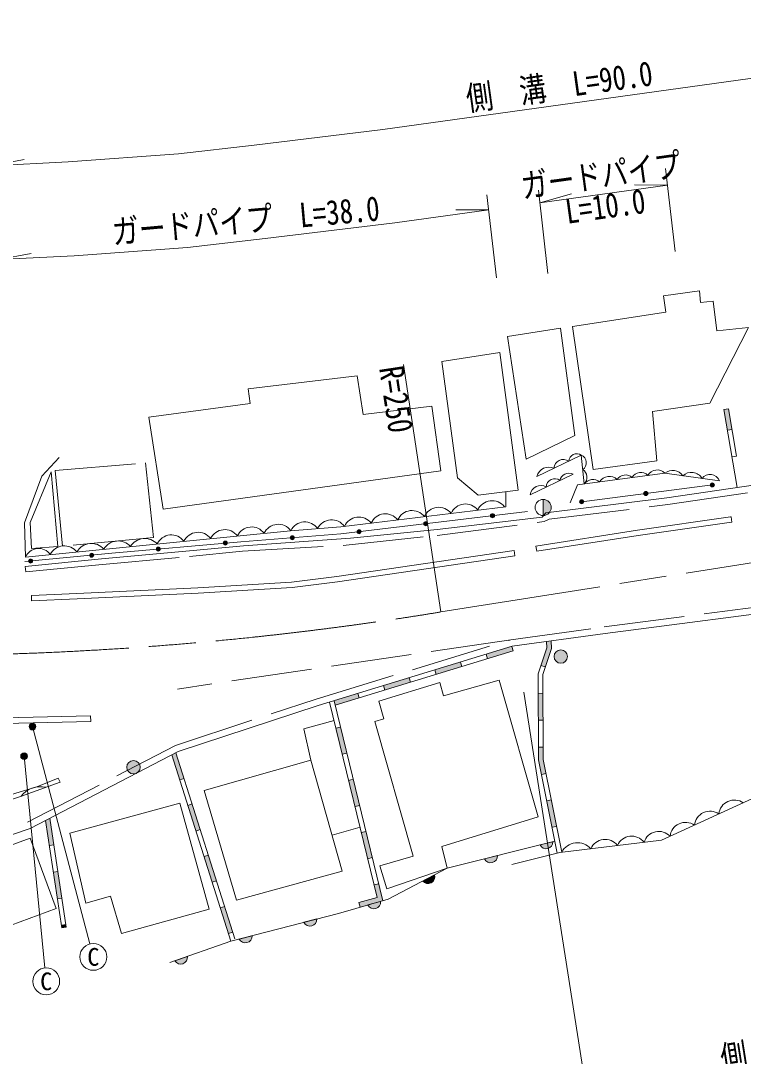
# Model space of a CAD drawing. Units: millimetres at full size, sheet at 1:1000; details may follow other scales. Extents: x 40000 to 680000, y 20000 to 380000.
# Drawn here: x 203996 to 257798, y 242656 to 319730 of the extents above; entities that cross this region are included whole.
import ezdxf
from ezdxf.enums import TextEntityAlignment as Align

# ---------------------------------------------------------------- set-up
doc = ezdxf.new("R2010")
doc.units = ezdxf.units.MM
doc.header["$LTSCALE"] = 1000
doc.linetypes.add('CHAIN', pattern=[18.5, 12, -1.5, 3.5, -1.5])
doc.linetypes.add('DASHED', pattern=[7.5, 6, -1.5])
for name, color, linetype, lineweight in [('M-BGD', 7, 'Continuous', 13), ('M-BMK', 2, 'CHAIN', 13), ('M-STR-HTXT', 7, 'Continuous', 13), ('M-STR-STRC', 7, 'Continuous', 13)]:
    doc.layers.add(name, color=color, linetype=linetype, lineweight=lineweight)
doc.styles.add('ＭＳ ゴシック', font='')
doc.styles.get('ＭＳ ゴシック').set_extended_font_data('MS Gothic')

msp = doc.modelspace()

# ---------------------------------------------------------------- hatches: boundary and pattern name
at = {"layer": 'M-BGD'}
for points in [[(256694, 290845), (256349, 290786), (256611, 289249), (256958, 289299)], [(255650, 285197, -0.41421), (255520, 285030, -0.41421), (255352, 285159, -1)], [(250690, 284561, -0.41421), (250561, 284393, -0.41421), (250393, 284522, -1)], [(242897, 282901), (242897, 284101, -1)], [(245917, 283948, -0.41421), (245787, 283780, -0.41421), (245620, 283909, -1)], [(238974, 282872, -1), (239272, 282908, -1)], [(234010, 282274, -1), (234308, 282310, -1)], [(224066, 281238, -0.41421), (224204, 281399, -0.41421), (224366, 281261, -1)], [(229046, 281675, -1), (229344, 281711, -1)], [(214102, 280392, -1), (214401, 280418, -0.41421), (214265, 280256, -0.41421)], [(219083, 280838, -1), (219381, 280864, -0.41421), (219245, 280702, -0.41421)], [(209123, 279935, -1), (209422, 279964, -0.41421), (209287, 279800, -0.41421)], [(204579, 279499, -1), (204877, 279528, -0.41421), (204742, 279364, -0.41421)], [(240673, 272829), (240571, 273164), (238658, 272580), (238761, 272245)], [(243510, 273010), (243487, 273568), (243139, 273520), (243158, 273060), (242726, 271751), (243058, 271641)], [(243709, 272405, -1), (244709, 272405, -0.41421), (244209, 271905, -0.41421)], [(236848, 271661), (236746, 271995), (234833, 271411), (234935, 271077)], [(232920, 270827), (231007, 270243), (231109, 269908), (233022, 270492)], [(229197, 269324), (229094, 269659), (227331, 269120), (227414, 268780)], [(242878, 269671), (242528, 269669), (242536, 267669), (242886, 267671)], [(227809, 267158), (227469, 267075), (227942, 265132), (228281, 265214)], [(215552, 265245), (215242, 265084), (215829, 263235), (216157, 263339)], [(242895, 265671), (242545, 265670), (242549, 264721), (242769, 263623), (243112, 263692), (242899, 264757)], [(211894, 264169, -1), (212894, 264169, -0.41421), (212394, 263669, -0.41421)], [(228754, 263271), (228415, 263188), (228888, 261245), (229227, 261328)], [(216762, 261433), (216434, 261329), (217039, 259422), (217367, 259527)], [(243506, 261731), (243163, 261662), (243556, 259702), (243899, 259770)], [(206158, 260368), (205848, 260207), (206131, 258341), (206459, 258391)], [(229700, 259384), (229361, 259302), (229834, 257359), (230173, 257441)], [(243622, 258629, -0.82183), (242661, 258387)], [(217972, 257620), (217644, 257516), (218249, 255610), (218577, 255714)], [(239489, 257591, -0.82183), (238528, 257349)], [(206759, 256414), (206431, 256364), (206731, 254387), (207059, 254436)], [(234810, 256159, -0.82183), (233932, 255699)], [(230646, 255498), (230307, 255415), (230535, 254478), (229183, 254092), (229278, 253755), (230954, 254233)], [(219183, 253808), (218854, 253703), (219459, 251797), (219788, 251901)], [(230795, 254188, -0.82183), (229842, 253916)], [(226045, 252876, -0.82183), (225085, 252629)], [(207360, 252459), (207031, 252409), (207060, 252218), (207389, 252268)], [(221221, 251632, -0.82183), (220262, 251385)], [(216407, 250091, -0.82183), (215472, 249764)]]:
    msp.add_hatch(color=256, dxfattribs=at).paths.add_polyline_path(points)
at = {"layer": 'M-STR-HTXT'}
for points in [[(204747, 266976, -0.41421), (204660, 267319, -0.41421), (205002, 267406, -1)], [(204086, 264807, -1), (204407, 265190, -0.41421), (204438, 264838, -0.41421)]]:
    msp.add_hatch(color=256, dxfattribs=at).paths.add_polyline_path(points)

# ---------------------------------------------------------------- linework, layer by layer
at = {"layer": 'M-BGD'}
for p, q in [((256349, 290786), (256694, 290845)), ((256349, 290786), (257338, 284986)), ((256694, 290845), (257295, 287324)), ((256611, 289249), (256958, 289299)), ((256947, 287280), (257295, 287324)), ((241925, 284448), (245122, 285977)), ((255511, 285180), (245582, 283905)), ((242897, 282901), (242897, 284101)), ((256888, 282805), (256949, 282410)), ((242355, 280633), (242426, 280240)), ((240732, 280303), (240799, 279909)), ((204379, 278702), (204337, 279102)), ((204788, 276953), (204808, 276553)), ((240673, 272829), (240571, 273164)), ((227414, 268780), (240673, 272829)), ((238658, 272580), (238761, 272245)), ((234833, 271411), (234935, 271077)), ((236746, 271995), (236848, 271661)), ((243058, 271641), (242726, 271751)), ((232920, 270827), (233022, 270492)), ((231007, 270243), (231109, 269908)), ((226996, 269018), (230535, 254478)), ((227331, 269120), (230954, 254233)), ((229094, 269659), (229197, 269324)), ((242878, 269671), (242528, 269669)), ((209201, 267984), (209211, 267584)), ((242886, 267671), (242536, 267669)), ((227809, 267158), (227469, 267075)), ((215552, 265245), (219951, 251386)), ((228281, 265214), (227942, 265132)), ((242895, 265671), (242545, 265670)), ((215242, 265084), (219641, 251224)), ((243112, 263692), (242769, 263623)), ((216157, 263339), (215829, 263235)), ((228754, 263271), (228415, 263188)), ((216762, 261433), (216434, 261329)), ((229227, 261328), (228888, 261245)), ((243506, 261731), (243163, 261662)), ((205848, 260207), (207060, 252218)), ((206158, 260368), (207389, 252268)), ((243899, 259770), (243556, 259702)), ((217367, 259527), (217039, 259422)), ((229700, 259384), (229361, 259302)), ((206459, 258391), (206131, 258341)), ((243622, 258629), (242661, 258387)), ((217972, 257620), (217644, 257516)), ((230173, 257441), (229834, 257359)), ((239489, 257591), (238528, 257349)), ((206759, 256414), (206431, 256364)), ((234810, 256159), (233932, 255699)), ((218577, 255714), (218249, 255610)), ((230646, 255498), (230307, 255415)), ((207059, 254436), (206731, 254387)), ((229183, 254092), (230535, 254478)), ((219183, 253808), (218854, 253703)), ((229183, 254092), (229278, 253755)), ((230795, 254188), (229842, 253916)), ((226045, 252876), (225085, 252629)), ((207360, 252459), (207031, 252409)), ((207389, 252268), (207060, 252218)), ((219788, 251901), (219459, 251797)), ((221221, 251632), (220262, 251385)), ((216407, 250091), (215472, 249764))]:
    msp.add_line(p, q, dxfattribs=at)
at = {"layer": 'M-BGD', "linetype": 'DASHED'}
for p, q in [((240490, 273662), (215662, 269991)), ((227178, 259116), (229263, 259702))]:
    msp.add_line(p, q, dxfattribs=at)
at = {"layer": 'M-BGD'}
for points in [[(245079, 296971), (246608, 286336), (251355, 286966), (251040, 290648), (255314, 291258), (258179, 296897), (255835, 296661), (255560, 298866), (254614, 298768), (254535, 299634), (251856, 299260), (252020, 298046)], [(240248, 296239), (241628, 287103), (245247, 288857), (244198, 296858)], [(235352, 294360), (239671, 295035), (241026, 284794), (238054, 284415), (236512, 285710)], [(229044, 293307), (229493, 290431), (234619, 291038), (235283, 286217), (214607, 283385), (213540, 290228), (221088, 291246), (220932, 292333)], [(204712, 282395), (206262, 286162), (206770, 280586), (204799, 280437)], [(230672, 269092), (235197, 270486), (235474, 269495), (239626, 270648), (242533, 260479), (235358, 258266), (235750, 256652), (231252, 255116), (230744, 256822), (233213, 257560), (230364, 267566), (231034, 267779)], [(217647, 262446), (225608, 264707), (227932, 256433), (220069, 254286)], [(207656, 259254), (215852, 261505), (218017, 253610), (211510, 251787), (210693, 254573), (208854, 254062)], [(197986, 256431), (204693, 258902), (206632, 253657), (199919, 251184)]]:
    msp.add_lwpolyline(points, close=True, dxfattribs=at)
for points in [[(204337, 279102), (210013, 279690), (216559, 280284), (220585, 280651), (228558, 281216), (235008, 281852), (242816, 282778), (243086, 283097), (252106, 284211), (264460, 286041), (277480, 288063), (285646, 289245), (293445, 290486)], [(206862, 287229), (205577, 285836), (204273, 282354), (204364, 279813), (224096, 281774), (227832, 282060), (240114, 283562), (240106, 284677)], [(242437, 285816), (245737, 287395), (245960, 285258)], [(256014, 285488), (251963, 286051), (245456, 285191), (244908, 283846)], [(204296, 279472), (210786, 280095), (220382, 280954), (227829, 281528), (241731, 283205)], [(242355, 280633), (249918, 281812), (256849, 282799), (256888, 282805)], [(242426, 280240), (249977, 281417), (256907, 282404), (256949, 282410)], [(204788, 276953), (208175, 277108), (217197, 277521), (224171, 277954), (227538, 278362), (240732, 280303)], [(204808, 276553), (208193, 276708), (217219, 277121), (224208, 277556), (227591, 277966), (240799, 279909)], [(197738, 257261), (204703, 259613), (215711, 265328), (226136, 268756), (240598, 273172), (247517, 274120), (263186, 276160), (271070, 277162), (283398, 278945), (283333, 279767)], [(240573, 256918), (244135, 257828), (251717, 258742), (263144, 263967), (263115, 268339), (262522, 276073)], [(243139, 273520), (243158, 273060), (242522, 271132), (242549, 264721), (243942, 257779)], [(243487, 273568), (243510, 273010), (242872, 271076), (242899, 264757), (244286, 257846)], [(185315, 269798), (194215, 267636), (209201, 267984)], [(185221, 269409), (194172, 267235), (209211, 267584)], [(191352, 258278), (192947, 260765), (193980, 260739), (195052, 260777), (196711, 260892), (198771, 261162), (200685, 261506), (203071, 262054), (205195, 262720), (206777, 263345), (206930, 263064), (203982, 261993), (202094, 261381), (200302, 260881), (198210, 260421), (196321, 260077), (194318, 259822), (192256, 259688)], [(215105, 249635), (219641, 251224), (227651, 253291), (231346, 254345), (235750, 256652), (243765, 258665)]]:
    msp.add_lwpolyline(points, dxfattribs=at)
at = {"layer": 'M-BGD', "linetype": 'DASHED'}
for points in [[(204379, 278702), (209821, 279234), (216574, 279841), (220516, 280243), (227996, 280675), (235005, 281419), (242959, 282459), (243341, 282625), (252173, 283716), (264535, 285546), (277554, 287569), (285721, 288750), (293450, 289980)], [(197578, 257735), (204507, 260074), (215516, 265790), (225985, 269232), (240490, 273662), (247450, 274616), (263122, 276655), (271002, 277657), (274777, 278203)], [(227332, 267639), (225084, 267026), (225608, 264707)]]:
    msp.add_lwpolyline(points, dxfattribs=at)
msp.add_lwpolyline([(206565, 286261), (213276, 286819), (213879, 281258), (207115, 280634)], close=True, dxfattribs=at)
at = {"layer": 'M-BGD'}
for centre, radius in [((255501, 285178), 150), ((250541, 284541), 150), ((242897, 283501), 600), ((245768, 283928), 150), ((239123, 282890), 150), ((234159, 282292), 150), ((224216, 281250), 150), ((229195, 281693), 150), ((214252, 280405), 150), ((219232, 280851), 150), ((209273, 279949), 150), ((204728, 279514), 150), ((244209, 272405), 500), ((212394, 264169), 500)]:
    msp.add_circle(centre, radius, dxfattribs=at)
for centre, radius, start, end in [((245403, 286885), 610, 56.79319, 174.3423), ((244393, 286379), 694, 54.55645, 176.57903), ((245500, 286830), 613, 304.66663, 67.22147), ((243312, 285608), 900, 64.49318, 166.6423), ((244806, 285382), 673, 62.0517, 169.05511), ((245457, 285746), 700, 315.84324, 56.04486), ((250158, 285383), 729, 43.27113, 151.7842), ((251388, 285500), 796, 43.75948, 151.29585), ((252544, 285356), 905, 34.27418, 129.90746), ((253929, 285176), 940, 31.45206, 132.72959), ((255321, 285206), 748, 22.1724, 142.00924), ((243759, 285012), 630, 52.15255, 178.95426), ((246601, 284786), 796, 51.38007, 143.67526), ((247825, 284974), 846, 45.88028, 149.17506), ((249025, 285203), 719, 46.86624, 148.1891), ((242721, 284330), 805, 59.51445, 171.59235), ((237103, 282601), 1160, 37.45818, 156.4878), ((239088, 282843), 1160, 37.45818, 156.4878), ((231147, 281872), 1160, 37.45818, 156.4878), ((233132, 282115), 1160, 37.45818, 156.4878), ((235118, 282358), 1160, 37.45818, 156.4878), ((223174, 281091), 1160, 36.15224, 155.18205), ((225153, 281265), 1160, 34.85542, 153.88504), ((227150, 281423), 1160, 35.19781, 154.23924), ((229162, 281629), 1160, 37.45818, 156.4878), ((215213, 280300), 1160, 36.16189, 155.19151), ((217203, 280497), 1160, 36.16189, 155.19151), ((219193, 280695), 1160, 36.16189, 155.19151), ((221184, 280893), 1160, 36.16189, 155.19151), ((207258, 279453), 1190, 38.48745, 152.86594), ((209251, 279618), 1208, 39.7757, 151.5777), ((211245, 279784), 1226, 41.03632, 150.31707), ((213238, 279948), 1246, 42.31356, 149.03983), ((205331, 279409), 1047, 34.00405, 157.34935), ((205482, 260836), 1887, 77.96491, 141.98248), ((257133, 260571), 1160, 55.05661, 174.08623), ((255314, 259739), 1160, 55.05661, 174.08623), ((253495, 258908), 1160, 55.05661, 174.08623), ((249490, 257881), 1160, 37.35423, 156.38385), ((251504, 258250), 1142, 42.87732, 162.97545), ((243118, 258603), 505, 205.27073, 2.92892), ((245453, 257237), 1317, 41.3261, 152.41197), ((247505, 257641), 1160, 37.35423, 156.38385), ((238984, 257565), 505, 205.27073, 2.92892), ((234325, 256016), 505, 218.81205, 16.47025), ((230292, 254146), 505, 207.0924, 4.75059), ((225540, 252847), 505, 205.63788, 3.29607), ((220717, 251603), 505, 205.63788, 3.29607), ((215907, 250020), 505, 210.47703, 8.13522)]:
    msp.add_arc(centre, radius, start, end, dxfattribs=at)
at = {"layer": 'M-BMK'}
msp.add_line((235276, 275723), (295789, 285312), dxfattribs=at)
msp.add_arc((195043, 522464), 250000, 262.67039, 279.26111, dxfattribs=at)
at = {"layer": 'M-STR-HTXT'}
for p, q in [((201833, 308930), (204244, 309394)), ((252007, 308735), (252720, 302549)), ((238713, 306781), (239426, 300595)), ((242538, 307107), (243251, 300921)), ((242645, 306179), (252149, 307502)), ((242645, 306179), (245006, 306853)), ((252149, 307502), (249694, 307505)), ((238843, 305650), (236388, 305654)), ((202354, 301947), (204764, 302411)), ((235276, 275723), (232492, 294155)), ((241465, 269756), (246395, 238214)), ((204875, 267191), (209148, 251021)), ((204247, 264998), (205798, 249229))]:
    msp.add_line(p, q, dxfattribs=at)
for points in [[(201833, 308930), (207531, 309217), (215756, 309828), (221379, 310470), (230962, 311621), (289230, 319730)], [(202354, 301947), (207966, 302231), (216413, 302857), (222194, 303517), (231861, 304679), (238843, 305650)]]:
    msp.add_lwpolyline(points, dxfattribs=at)
for centre in [(204875, 267191), (204247, 264998)]:
    msp.add_circle(centre, 250, dxfattribs=at)
at = {"layer": 'M-STR-STRC'}
for centre in [(209403, 250054), (205896, 248234)]:
    msp.add_circle(centre, 1000, dxfattribs=at)

# ---------------------------------------------------------------- texts
at = {"layer": 'M-STR-HTXT', "style": 'ＭＳ ゴシック', "width": 0.8}
for s, rotation, p in [('側\u3000溝\u3000L=90.0', 7.923, (244296, 313425)), ('ガードパイプ', 7.923, (247404, 306790)), ('ガードパイプ\u3000L=38.0', 5.106, (220886, 303434)), ('側\u3000溝\u3000L=33.0', 9.004, (263248, 242135))]:
    msp.add_text(s, height=1833, rotation=rotation, dxfattribs=at).set_placement(p, align=Align.BOTTOM_CENTER)
msp.add_text('L=10.0', height=1833, rotation=7.923, dxfattribs=at).set_placement((247397, 306841), align=Align.TOP_CENTER)
msp.add_text('R=250', height=1833, rotation=278.591, dxfattribs=at).set_placement((232492, 294155), align=Align.TOP_LEFT)
at = {"layer": 'M-STR-STRC', "style": 'ＭＳ ゴシック'}
for p in [(209403, 250054), (205896, 248234)]:
    msp.add_text('C', height=1320, dxfattribs=at).set_placement(p, align=Align.MIDDLE_CENTER)

doc.saveas('drawing.dxf')
